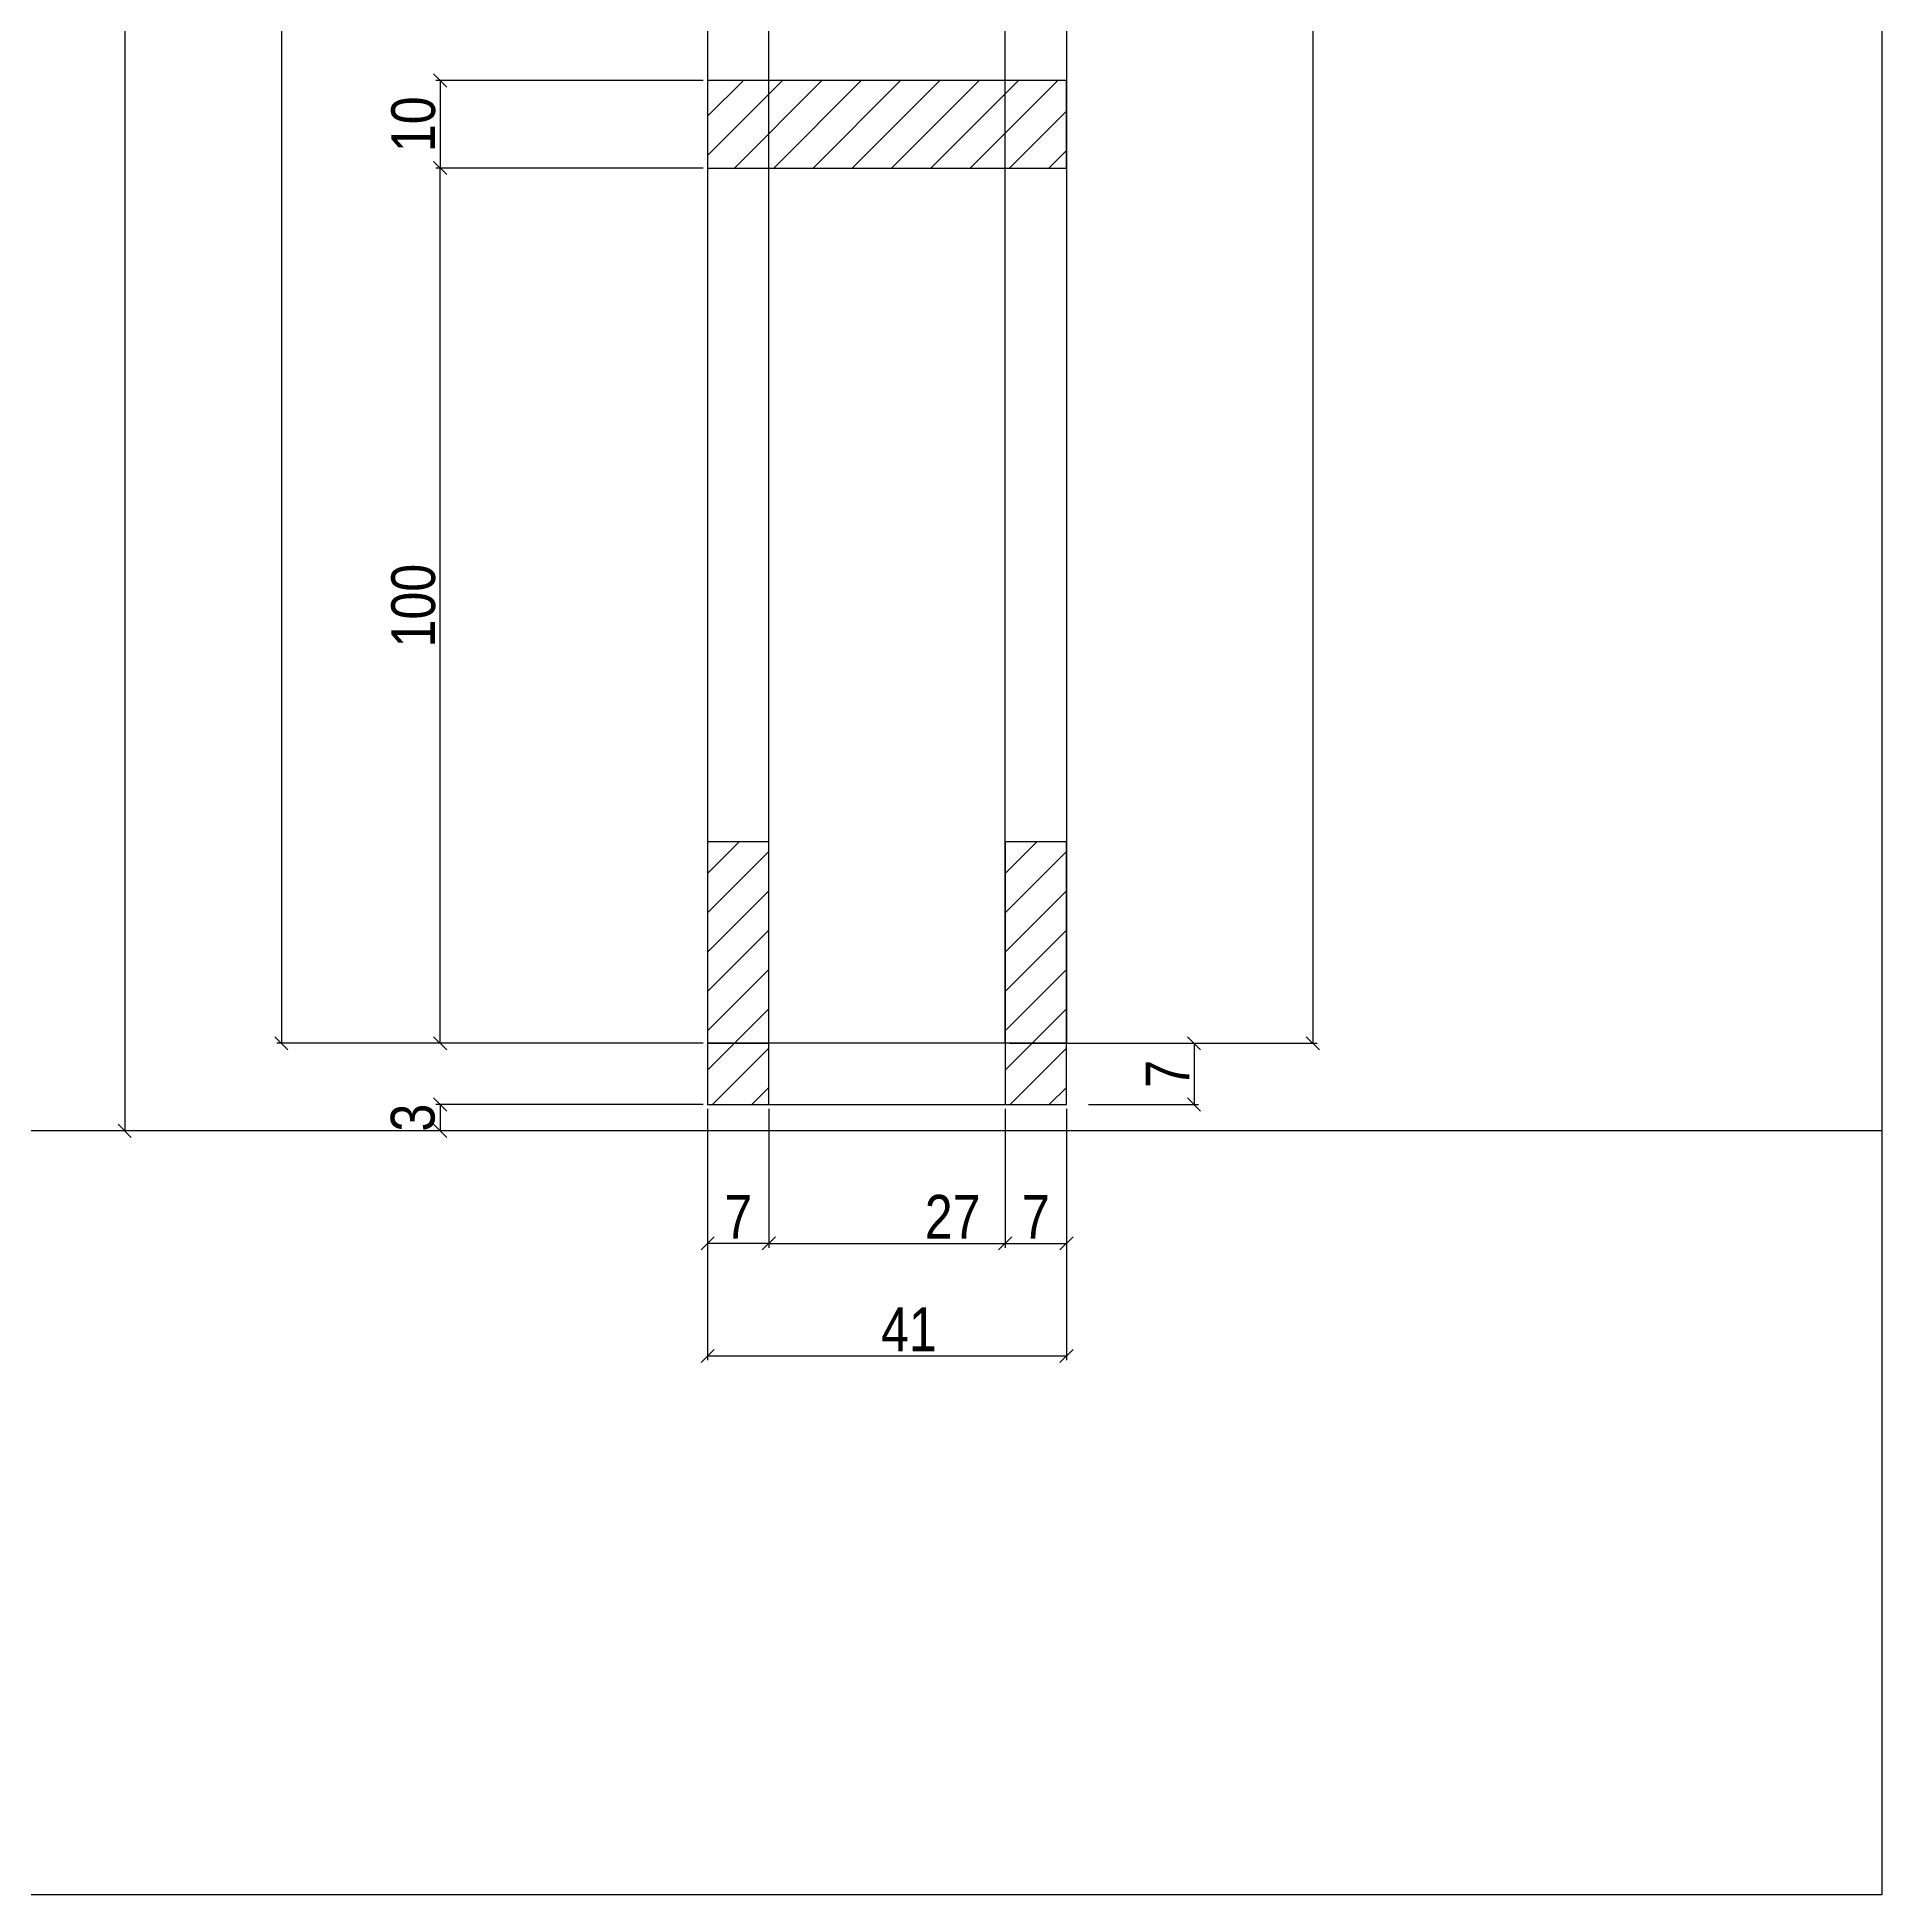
# Model space of a CAD drawing. Extents: x 15230 to 29563, y 3128 to 7338.
# Drawn here: x 18411.7 to 18833.3, y 3634 to 4058.5 of the extents above; entities that cross this region are included whole.
import ezdxf

# ---------------------------------------------------------------- set-up
doc = ezdxf.new("R2010")
doc.units = 0
for name, color, linetype in [('COTA', 241, 'Continuous'), ('TIRAS REESCORAMENTO', 252, 'Continuous'), ('VIGAS', 3, 'Continuous')]:
    doc.layers.add(name, color=color, linetype=linetype)
doc.styles.add('COTA TECNICA 2X', font='techl___.ttf', dxfattribs={"height": 10})
doc.dimstyles.new('SECAO', dxfattribs={"dimscale": 0.333333, "dimtxt": 5, "dimasz": 9, "dimexe": 3, "dimexo": 3, "dimgap": 3, "dimtad": 1, "dimdec": 1, "dimlfac": 0.5, "dimzin": 12, "dimdsep": 46, "dimtxsty": 'COTA TECNICA 2X', "dimblk1": 'OBLIQUE', "dimblk2": 'OBLIQUE', "dimsah": 1, "dimcen": 0.9, "dimclrd": 4, "dimclre": 4, "dimclrt": 240, "dimadec": 1, "dimazin": 3, "dimtfac": 1, "dimtdec": 1, "dimtmove": 0, "dimatfit": 3, "dimfxl": 1, "dimtolj": 1, "dimtzin": 12, "dimarcsym": 0})

# ---------------------------------------------------------------- blocks, each defined once
blk = doc.blocks.new('_Oblique')
at = {"color": 0, "linetype": 'ByBlock', "lineweight": -2}
blk.add_line((-0.5, -0.5), (0.5, 0.5), dxfattribs=at)
blk = doc.blocks.new('*D136')
at = {"layer": 'COTA', "color": 4, "lineweight": -2, "transparency": 16777216}
for p, q in [((18563.94, 4374.7), (18466.54, 4374.7)), ((18467.54, 4374.7), (18467.54, 3828.6)), ((18563.94, 3828.6), (18466.54, 3828.6))]:
    blk.add_line(p, q, dxfattribs=at)
at = {"layer": 'DEFPOINTS', "color": 0, "transparency": 16777216}
for p in [(18564.94, 4374.7), (18467.54, 3828.6), (18564.94, 3828.6)]:
    blk.add_point(p, dxfattribs=at)
at = {"layer": 'COTA', "color": 4, "lineweight": -2, "transparency": 16777216, "xscale": 3, "yscale": 3, "zscale": 3}
for p, rotation in [((18467.54, 4374.7), 90), ((18467.54, 3828.6), 270)]:
    blk.add_blockref('_Oblique', p, dxfattribs=dict(at, rotation=rotation))
at = {"layer": 'COTA', "color": 240, "transparency": 16777216, "insert": (18461.32, 4101.65), "char_height": 10, "attachment_point": 5, "rotation": 90, "style": 'COTA TECNICA 2X'}
blk.add_mtext('\\A1;273', dxfattribs=at)
blk = doc.blocks.new('*D137')
at = {"layer": 'COTA', "color": 4, "lineweight": -2, "transparency": 16777216}
for p, q in [((18564.94, 3813.6), (18564.94, 3756.15)), ((18646.94, 3813.6), (18646.94, 3756.15)), ((18564.94, 3757.15), (18646.94, 3757.15))]:
    blk.add_line(p, q, dxfattribs=at)
at = {"layer": 'DEFPOINTS', "color": 0, "transparency": 16777216}
for p in [(18564.94, 3814.6), (18646.94, 3814.6), (18646.94, 3757.15)]:
    blk.add_point(p, dxfattribs=at)
at = {"layer": 'COTA', "color": 4, "lineweight": -2, "transparency": 16777216, "xscale": 3, "yscale": 3, "zscale": 3, "rotation": 180}
blk.add_blockref('_Oblique', (18564.94, 3757.15), dxfattribs=at)
at = {"layer": 'COTA', "color": 4, "lineweight": -2, "transparency": 16777216, "xscale": 3, "yscale": 3, "zscale": 3}
blk.add_blockref('_Oblique', (18646.94, 3757.15), dxfattribs=at)
at = {"layer": 'COTA', "color": 240, "transparency": 16777216, "insert": (18610.94, 3763.22), "char_height": 10, "attachment_point": 5, "style": 'COTA TECNICA 2X'}
blk.add_mtext('\\A1;41', dxfattribs=at)
blk = doc.blocks.new('*D138')
at = {"layer": 'COTA', "color": 4, "lineweight": -2, "transparency": 16777216}
for p, q in [((18578.94, 3813.6), (18578.94, 3781.86)), ((18632.94, 3813.6), (18632.94, 3781.86)), ((18578.94, 3782.86), (18632.94, 3782.86))]:
    blk.add_line(p, q, dxfattribs=at)
at = {"layer": 'DEFPOINTS', "color": 0, "transparency": 16777216}
for p in [(18578.94, 3814.6), (18632.94, 3814.6), (18632.94, 3782.86)]:
    blk.add_point(p, dxfattribs=at)
at = {"layer": 'COTA', "color": 4, "lineweight": -2, "transparency": 16777216, "xscale": 3, "yscale": 3, "zscale": 3, "rotation": 180}
blk.add_blockref('_Oblique', (18578.94, 3782.86), dxfattribs=at)
at = {"layer": 'COTA', "color": 4, "lineweight": -2, "transparency": 16777216, "xscale": 3, "yscale": 3, "zscale": 3}
blk.add_blockref('_Oblique', (18632.94, 3782.86), dxfattribs=at)
at = {"layer": 'COTA', "color": 240, "transparency": 16777216, "insert": (18620.94, 3788.94), "char_height": 10, "attachment_point": 5, "style": 'COTA TECNICA 2X'}
blk.add_mtext('\\A1;27', dxfattribs=at)
blk = doc.blocks.new('*D139')
at = {"layer": 'COTA', "color": 4, "lineweight": -2, "transparency": 16777216}
blk.add_line((18632.94, 3782.86), (18646.94, 3782.86), dxfattribs=at)
at = {"layer": 'DEFPOINTS', "color": 0, "transparency": 16777216}
for p in [(18632.94, 3782.86), (18646.94, 3782.86), (18646.94, 3782.86)]:
    blk.add_point(p, dxfattribs=at)
at = {"layer": 'COTA', "color": 4, "lineweight": -2, "transparency": 16777216, "xscale": 3, "yscale": 3, "zscale": 3, "rotation": 180}
blk.add_blockref('_Oblique', (18632.94, 3782.86), dxfattribs=at)
at = {"layer": 'COTA', "color": 4, "lineweight": -2, "transparency": 16777216, "xscale": 3, "yscale": 3, "zscale": 3}
blk.add_blockref('_Oblique', (18646.94, 3782.86), dxfattribs=at)
at = {"layer": 'COTA', "color": 240, "transparency": 16777216, "insert": (18639.94, 3788.94), "char_height": 10, "attachment_point": 5, "style": 'COTA TECNICA 2X'}
blk.add_mtext('\\A1;7', dxfattribs=at)
blk = doc.blocks.new('*D140')
at = {"layer": 'COTA', "color": 4, "lineweight": -2, "transparency": 16777216}
blk.add_line((18578.94, 3782.86), (18564.94, 3782.86), dxfattribs=at)
at = {"layer": 'DEFPOINTS', "color": 0, "transparency": 16777216}
for p in [(18564.94, 3782.86), (18564.94, 3782.86), (18578.94, 3782.86)]:
    blk.add_point(p, dxfattribs=at)
at = {"layer": 'COTA', "color": 4, "lineweight": -2, "transparency": 16777216, "xscale": 3, "yscale": 3, "zscale": 3, "rotation": 180}
blk.add_blockref('_Oblique', (18564.94, 3782.86), dxfattribs=at)
at = {"layer": 'COTA', "color": 4, "lineweight": -2, "transparency": 16777216, "xscale": 3, "yscale": 3, "zscale": 3}
blk.add_blockref('_Oblique', (18578.94, 3782.86), dxfattribs=at)
at = {"layer": 'COTA', "color": 240, "transparency": 16777216, "insert": (18571.94, 3788.94), "char_height": 10, "attachment_point": 5, "style": 'COTA TECNICA 2X'}
blk.add_mtext('\\A1;7', dxfattribs=at)
blk = doc.blocks.new('*D141')
at = {"layer": 'COTA', "color": 4, "lineweight": -2, "transparency": 16777216}
for p, q in [((18563.94, 4048.62), (18502.84, 4048.62)), ((18503.84, 4048.62), (18503.84, 4028.62)), ((18563.94, 4028.62), (18502.84, 4028.62))]:
    blk.add_line(p, q, dxfattribs=at)
at = {"layer": 'DEFPOINTS', "color": 0, "transparency": 16777216}
for p in [(18564.94, 4048.62), (18503.84, 4028.62), (18564.94, 4028.62)]:
    blk.add_point(p, dxfattribs=at)
at = {"layer": 'COTA', "color": 4, "lineweight": -2, "transparency": 16777216, "xscale": 3, "yscale": 3, "zscale": 3}
for p, rotation in [((18503.84, 4048.62), 90), ((18503.84, 4028.62), 270)]:
    blk.add_blockref('_Oblique', p, dxfattribs=dict(at, rotation=rotation))
at = {"layer": 'COTA', "color": 240, "transparency": 16777216, "insert": (18497.74, 4038.62), "char_height": 10, "attachment_point": 5, "rotation": 90, "style": 'COTA TECNICA 2X'}
blk.add_mtext('\\A1;10', dxfattribs=at)
blk = doc.blocks.new('*D144')
at = {"layer": 'COTA', "color": 4, "lineweight": -2, "transparency": 16777216}
for p, q in [((18577.94, 4380.7), (18430.74, 4380.7)), ((18431.74, 4380.7), (18431.74, 3808.6)), ((18563.94, 3808.6), (18430.74, 3808.6))]:
    blk.add_line(p, q, dxfattribs=at)
at = {"layer": 'DEFPOINTS', "color": 0, "transparency": 16777216}
for p in [(18578.94, 4380.7), (18431.74, 3808.6), (18564.94, 3808.6)]:
    blk.add_point(p, dxfattribs=at)
at = {"layer": 'COTA', "color": 4, "lineweight": -2, "transparency": 16777216, "xscale": 3, "yscale": 3, "zscale": 3}
for p, rotation in [((18431.74, 4380.7), 90), ((18431.74, 3808.6), 270)]:
    blk.add_blockref('_Oblique', p, dxfattribs=dict(at, rotation=rotation))
at = {"layer": 'COTA', "color": 240, "transparency": 16777216, "insert": (18425.62, 4094.65), "char_height": 10, "attachment_point": 5, "rotation": 90, "style": 'COTA TECNICA 2X'}
blk.add_mtext('\\A1;286', dxfattribs=at)
blk = doc.blocks.new('*D145')
at = {"layer": 'COTA', "color": 4, "lineweight": -2, "transparency": 16777216}
for p, q in [((18563.94, 3814.6), (18502.84, 3814.6)), ((18503.84, 3814.6), (18503.84, 3808.6)), ((18563.94, 3808.6), (18502.84, 3808.6))]:
    blk.add_line(p, q, dxfattribs=at)
at = {"layer": 'DEFPOINTS', "color": 0, "transparency": 16777216}
for p in [(18564.94, 3814.6), (18503.84, 3808.6), (18564.94, 3808.6)]:
    blk.add_point(p, dxfattribs=at)
at = {"layer": 'COTA', "color": 4, "lineweight": -2, "transparency": 16777216, "xscale": 3, "yscale": 3, "zscale": 3}
for p, rotation in [((18503.84, 3814.6), 90), ((18503.84, 3808.6), 270)]:
    blk.add_blockref('_Oblique', p, dxfattribs=dict(at, rotation=rotation))
at = {"layer": 'COTA', "color": 240, "transparency": 16777216, "insert": (18497.62, 3811.6), "char_height": 10, "attachment_point": 5, "rotation": 90, "style": 'COTA TECNICA 2X'}
blk.add_mtext('\\A1;3', dxfattribs=at)
blk = doc.blocks.new('*D148')
at = {"layer": 'COTA', "color": 4, "lineweight": -2, "transparency": 16777216}
for p, q in [((18563.94, 4028.62), (18502.84, 4028.62)), ((18503.84, 3828.6), (18503.84, 4028.62)), ((18562.94, 3828.6), (18502.84, 3828.6))]:
    blk.add_line(p, q, dxfattribs=at)
at = {"layer": 'DEFPOINTS', "color": 0, "transparency": 16777216}
for p in [(18503.84, 4028.62), (18564.94, 4028.62), (18563.94, 3828.6)]:
    blk.add_point(p, dxfattribs=at)
at = {"layer": 'COTA', "color": 4, "lineweight": -2, "transparency": 16777216, "xscale": 3, "yscale": 3, "zscale": 3}
for p, rotation in [((18503.84, 4028.62), 90), ((18503.84, 3828.6), 270)]:
    blk.add_blockref('_Oblique', p, dxfattribs=dict(at, rotation=rotation))
at = {"layer": 'COTA', "color": 240, "transparency": 16777216, "insert": (18497.74, 3928.61), "char_height": 10, "attachment_point": 5, "rotation": 90, "style": 'COTA TECNICA 2X'}
blk.add_mtext('\\A1;100', dxfattribs=at)
blk = doc.blocks.new('*D150')
at = {"layer": 'COTA', "color": 4, "lineweight": -2, "transparency": 16777216}
for p, q in [((18648.94, 4346.57), (18704.24, 4346.57)), ((18703.24, 4346.57), (18703.24, 3828.6)), ((18648.94, 3828.6), (18704.24, 3828.6))]:
    blk.add_line(p, q, dxfattribs=at)
at = {"layer": 'DEFPOINTS', "color": 0, "transparency": 16777216}
for p in [(18647.94, 4346.57), (18647.94, 3828.6), (18703.24, 3828.6)]:
    blk.add_point(p, dxfattribs=at)
at = {"layer": 'COTA', "color": 4, "lineweight": -2, "transparency": 16777216, "xscale": 3, "yscale": 3, "zscale": 3}
for p, rotation in [((18703.24, 4346.57), 90), ((18703.24, 3828.6), 270)]:
    blk.add_blockref('_Oblique', p, dxfattribs=dict(at, rotation=rotation))
at = {"layer": 'COTA', "color": 240, "transparency": 16777216, "insert": (18697.1, 4087.59), "char_height": 10, "attachment_point": 5, "rotation": 90, "style": 'COTA TECNICA 2X'}
blk.add_mtext('\\A1;259', dxfattribs=at)
blk = doc.blocks.new('*D151')
at = {"layer": 'COTA', "color": 4, "lineweight": -2, "transparency": 16777216}
for p, q in [((18633.94, 3828.6), (18677.09, 3828.6)), ((18676.09, 3828.6), (18676.09, 3814.6)), ((18652, 3814.6), (18677.09, 3814.6))]:
    blk.add_line(p, q, dxfattribs=at)
at = {"layer": 'DEFPOINTS', "color": 0, "transparency": 16777216}
for p in [(18632.94, 3828.6), (18651, 3814.6), (18676.09, 3814.6)]:
    blk.add_point(p, dxfattribs=at)
at = {"layer": 'COTA', "color": 4, "lineweight": -2, "transparency": 16777216, "xscale": 3, "yscale": 3, "zscale": 3}
for p, rotation in [((18676.09, 3828.6), 90), ((18676.09, 3814.6), 270)]:
    blk.add_blockref('_Oblique', p, dxfattribs=dict(at, rotation=rotation))
at = {"layer": 'COTA', "color": 240, "transparency": 16777216, "insert": (18670.02, 3821.6), "char_height": 10, "attachment_point": 5, "rotation": 90, "style": 'COTA TECNICA 2X'}
blk.add_mtext('\\A1;7', dxfattribs=at)

msp = doc.modelspace()

# ---------------------------------------------------------------- hatches: boundary and pattern name
at = {"layer": 'COTA'}
h = msp.add_hatch(dxfattribs=at)
h.set_pattern_fill('ANSI31', color=256, scale=2, style=0)
h.set_pattern_definition([(45, (-5016.9094, -194072.677), (-4.49012806, 4.49012806), [])])
h.paths.add_polyline_path([(18646.94, 4028.62), (18646.94, 4048.62), (18564.94, 4048.62), (18564.94, 4028.62)])
h = msp.add_hatch(dxfattribs=at)
h.set_pattern_fill('ANSI31', color=256, scale=2, style=0)
h.set_pattern_definition([(45, (-1279.276, -1994.587), (-4.490128, 4.490128), [])])
h.paths.add_polyline_path([(18564.94, 3814.6), (18578.94, 3814.6), (18578.94, 3874.6), (18564.94, 3874.6)])
h = msp.add_hatch(dxfattribs=at)
h.set_pattern_fill('ANSI31', color=256, scale=2, style=0)
h.set_pattern_definition([(45, (-1211.276, -1994.587), (-4.490128, 4.490128), [])])
h.paths.add_polyline_path([(18632.94, 3814.6), (18646.94, 3814.6), (18646.94, 3874.6), (18632.94, 3874.6)])

# ---------------------------------------------------------------- linework, layer by layer
at = {"linetype": 'Continuous'}
for points in [[(18564.94, 3828.6), (18578.94, 3828.6), (18578.94, 4374.7), (18564.94, 4374.7)], [(18564.94, 3814.6), (18578.94, 3814.6), (18578.94, 3874.6), (18564.94, 3874.6)], [(18632.94, 3814.6), (18646.94, 3814.6), (18646.94, 3874.6), (18632.94, 3874.6)]]:
    msp.add_lwpolyline(points, close=True, dxfattribs=at)
for points in [[(18632.94, 4269.65), (18632.94, 4346.57), (18646.94, 4346.57), (18646.94, 3828.6), (18632.94, 3828.6), (18632.94, 4269.65)], [(18564.94, 4028.62), (18646.94, 4028.62), (18646.94, 4048.62), (18564.94, 4048.62), (18564.94, 4028.62)], [(18586.94, 3814.6), (18646.94, 3814.6), (18646.94, 3828.6), (18564.94, 3828.6), (18564.94, 3814.6), (18586.94, 3814.6)]]:
    msp.add_lwpolyline(points, dxfattribs=at)
at = {"layer": 'TIRAS REESCORAMENTO', "linetype": 'ByBlock'}
msp.add_line((18833.27, 3808.6), (18208.99, 3808.6), dxfattribs=at)
at = {"layer": 'VIGAS'}
msp.add_lwpolyline([(18833.27, 3633.99), (18208.99, 3633.99), (18208.99, 4598.78), (18833.27, 4598.78)], close=True, dxfattribs=at)

# ---------------------------------------------------------------- dimensions: what is measured, and where the dimension line sits
at = {"layer": 'COTA', "color": 3}
for base, p1, p2, picture, middle in [((18431.7416, 3808.6033), (18578.9424, 4380.6965), (18564.9424, 3808.6033), '*D144', (18425.6173, 4094.6499)), ((18467.5355, 3828.6033), (18564.9424, 4374.6965), (18564.9424, 3828.6033), '*D136', (18461.3162, 4101.6499)), ((18703.24, 3828.6), (18647.94, 4346.57), (18647.94, 3828.6), '*D150', (18697.1, 4087.59)), ((18503.84, 4028.62), (18564.94, 4048.62), (18564.94, 4028.62), '*D141', (18497.74, 4038.62)), ((18503.84, 4028.62), (18563.94, 3828.6), (18564.94, 4028.62), '*D148', (18497.74, 3928.61)), ((18676.09, 3814.6), (18632.94, 3828.6), (18651, 3814.6), '*D151', (18670.02, 3821.6))]:
    dim = msp.add_linear_dim(base=base, p1=p1, p2=p2, angle=90, dimstyle='SECAO', dxfattribs=at)
    dim.commit()
    dim.dimension.update_dxf_attribs({"geometry": picture, "text_midpoint": middle})
dim = msp.add_linear_dim(base=(18503.84, 3808.6), p1=(18564.94, 3814.6), p2=(18564.94, 3808.6), angle=90, dimstyle='SECAO', dxfattribs=at)
dim.commit()
dim.dimension.update_dxf_attribs({"geometry": '*D145', "text_midpoint": (18503.84, 3811.6), "dimtype": 160})
for base, p1, p2, picture, middle in [((18646.94, 3757.15), (18564.94, 3814.6), (18646.94, 3814.6), '*D137', (18610.94, 3757.15)), ((18632.94, 3782.86), (18578.94, 3814.6), (18632.94, 3814.6), '*D138', (18620.94, 3782.86)), ((18646.94, 3782.86), (18632.94, 3782.86), (18646.94, 3782.86), '*D139', (18639.94, 3782.86))]:
    dim = msp.add_linear_dim(base=base, p1=p1, p2=p2, dimstyle='SECAO', dxfattribs=at)
    dim.commit()
    dim.dimension.update_dxf_attribs({"geometry": picture, "text_midpoint": middle, "dimtype": 160})
dim = msp.add_linear_dim(base=(18564.94, 3782.86), p1=(18578.94, 3782.86), p2=(18564.94, 3782.86), dimstyle='SECAO', dxfattribs=at)
dim.commit()
dim.dimension.update_dxf_attribs({"geometry": '*D140', "text_midpoint": (18571.94, 3788.94)})

doc.saveas('drawing.dxf')
